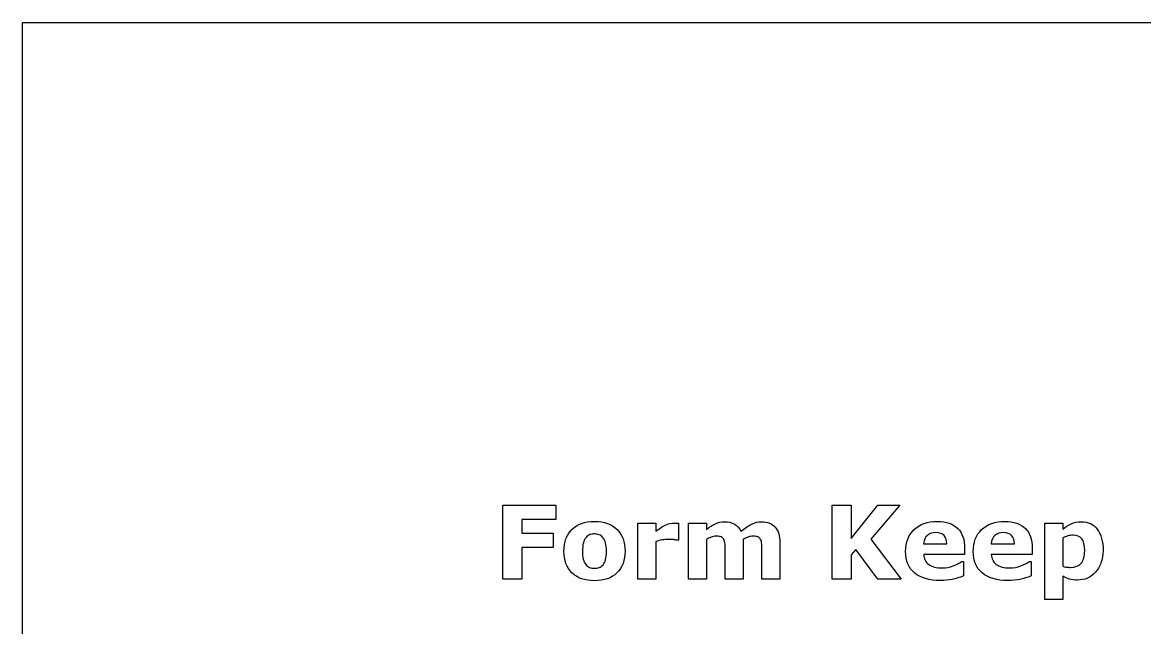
# Model space of a CAD drawing. Extents: x -200 to 143, y 0 to 151.
# Drawn here: x 0 to 70, y 113.3 to 151 of the extents above; entities that cross this region are included whole.
import ezdxf

# ---------------------------------------------------------------- set-up
doc = ezdxf.new("R2010")
doc.units = 0
doc.layers.add('Layer_1', color=7, linetype='CONTINUOUS')

msp = doc.modelspace()

# ---------------------------------------------------------------- linework, layer by layer
at = {"layer": 'Layer_1', "color": 5}
for p, q in [((0.000002, 12.689136), (0.000002, 151.000027)), ((0.000002, 151.000027), (142.999999, 151.000027))]:
    msp.add_line(p, q, dxfattribs=at)
at = {"layer": 'Layer_1', "color": 7}
for p, q in [((29.968992, 116.277439), (29.968992, 120.894211)), ((29.968992, 120.894211), (33.277316, 120.894211)), ((33.277316, 120.894211), (33.277316, 120.001243)), ((50.519674, 116.277439), (50.519674, 120.894211)), ((50.519674, 120.894211), (51.710299, 120.894211)), ((51.710299, 120.894211), (51.710299, 118.804418)), ((51.710299, 118.804418), (53.359812, 120.894211)), ((54.739571, 120.894211), (52.935031, 118.757907)), ((53.359812, 120.894211), (54.739571, 120.894211)), ((33.277316, 120.001243), (31.153416, 120.001243)), ((31.153416, 120.001243), (31.153416, 119.142382)), ((33.277316, 120.001243), (33.277316, 120.001243)), ((38.402585, 116.277425), (38.402585, 119.759384)), ((38.402585, 119.759384), (39.518796, 119.759384)), ((39.518796, 119.759384), (39.518796, 119.247786)), ((40.926461, 119.759367), (40.926461, 118.695866)), ((41.565195, 116.277439), (41.565195, 119.759398)), ((41.565195, 119.759398), (42.681404, 119.759398)), ((42.681404, 119.759398), (42.681404, 119.374924)), ((63.790184, 114.999997), (63.790184, 119.759398)), ((63.790184, 119.759398), (64.906392, 119.759398)), ((64.906392, 119.759398), (64.906392, 119.39663)), ((31.153416, 119.142382), (33.122286, 119.142382)), ((33.122286, 119.142382), (33.122286, 118.249411)), ((39.518796, 118.609066), (39.518796, 116.277425)), ((40.926461, 118.695897), (40.827243, 118.695897)), ((40.926461, 118.695866), (40.926461, 118.695897)), ((42.681404, 118.745507), (42.681404, 116.277439)), ((44.969625, 118.745507), (44.969625, 116.277439)), ((44.969647, 118.745507), (44.969625, 118.745507)), ((47.257868, 118.543969), (47.257868, 116.277439)), ((52.935031, 118.757907), (54.82949, 116.277439)), ((56.227853, 118.466454), (57.675828, 118.466454)), ((57.675828, 118.466454), (57.675828, 118.466454)), ((60.444651, 118.466454), (61.892623, 118.466454)), ((61.892623, 118.466454), (61.892623, 118.466454)), ((64.906392, 118.82612), (64.906392, 117.074291)), ((33.122286, 118.249411), (31.153416, 118.249411)), ((31.153416, 118.249411), (31.153416, 116.277439)), ((37.596434, 118.016868), (37.596434, 118.016868)), ((43.847213, 116.277439), (43.847213, 118.016868)), ((46.135457, 116.277439), (46.135457, 118.016868)), ((51.989352, 118.125388), (51.710299, 117.787424)), ((51.710299, 117.787424), (51.710299, 116.277439)), ((53.369114, 116.277439), (51.989352, 118.125388)), ((58.785836, 117.812229), (56.230955, 117.812229)), ((58.785836, 118.202903), (58.785836, 117.812229)), ((58.785836, 117.812229), (58.785836, 117.812229)), ((63.002634, 117.812229), (60.44775, 117.812229)), ((63.002634, 118.202903), (63.002634, 117.812229)), ((63.002634, 117.812229), (63.002634, 117.812229)), ((66.273751, 118.044785), (66.273751, 118.044774)), ((67.424069, 118.066477), (67.424069, 118.066477)), ((36.222872, 117.170407), (36.222872, 117.170407)), ((58.596702, 117.368846), (58.720725, 117.368846)), ((58.720725, 117.368846), (58.720725, 116.472777)), ((62.813497, 117.368846), (62.937523, 117.368846)), ((62.937523, 117.368846), (62.937523, 116.472777)), ((31.153416, 116.277439), (29.968992, 116.277439)), ((39.518796, 116.277425), (38.402585, 116.277425)), ((42.681404, 116.277439), (41.565195, 116.277439)), ((44.969625, 116.277439), (43.847213, 116.277439)), ((47.257868, 116.277439), (46.135457, 116.277439)), ((51.710299, 116.277439), (50.519674, 116.277439)), ((54.82949, 116.277439), (53.369114, 116.277439)), ((54.82949, 116.277439), (54.82949, 116.277439)), ((64.906392, 116.451071), (64.906392, 114.999997)), ((64.906392, 114.999997), (63.790184, 114.999997))]:
    msp.add_line(p, q, dxfattribs=at)
for points in [[(34.285007, 119.374924), (34.621938, 119.703587), (35.090125, 119.867918), (35.689571, 119.867918)], [(35.689571, 119.867918), (36.297286, 119.867918), (36.766508, 119.702554), (37.097239, 119.371825)], [(40.160617, 119.666367), (40.342519, 119.736646), (40.50995, 119.771785), (40.662911, 119.771785)], [(40.662911, 119.771785), (40.702185, 119.771785), (40.746627, 119.77075), (40.796238, 119.768681)], [(40.796238, 119.768681), (40.845847, 119.766611), (40.889255, 119.763507), (40.926461, 119.759367)], [(42.681404, 119.374924), (42.87364, 119.525819), (43.057609, 119.643641), (43.233309, 119.728391)], [(43.233309, 119.728391), (43.409009, 119.81314), (43.603313, 119.855515), (43.816219, 119.855515)], [(43.816219, 119.855515), (44.045662, 119.855515), (44.248234, 119.803839), (44.423934, 119.700487)], [(45.487435, 119.694284), (45.698275, 119.801771), (45.904982, 119.855515), (46.107553, 119.855515)], [(46.107553, 119.855515), (46.483757, 119.855515), (46.769011, 119.74286), (46.963313, 119.517551)], [(55.62944, 119.362523), (55.982907, 119.699453), (56.466598, 119.867918), (57.080514, 119.867918)], [(57.080514, 119.867918), (57.646889, 119.867918), (58.072703, 119.724258), (58.357956, 119.436937)], [(59.846238, 119.362523), (60.199705, 119.699453), (60.683396, 119.867918), (61.297312, 119.867918)], [(61.297312, 119.867918), (61.863685, 119.867918), (62.289499, 119.724258), (62.574754, 119.436937)], [(64.906392, 119.39663), (65.077959, 119.533054), (65.252625, 119.643641), (65.430392, 119.728391)], [(65.430392, 119.728391), (65.610225, 119.81314), (65.816932, 119.855515), (66.05051, 119.855515)], [(66.05051, 119.855515), (66.484592, 119.855515), (66.821522, 119.696352), (67.0613, 119.378026)], [(33.782711, 118.016868), (33.782711, 118.593578), (33.950143, 119.046263), (34.285007, 119.374924)], [(35.401219, 119.046262), (35.318535, 119.017323), (35.238953, 118.959446), (35.162473, 118.872631)], [(35.689571, 119.089671), (35.582086, 119.089671), (35.485968, 119.075201), (35.401219, 119.046262)], [(35.99033, 119.03696), (35.897311, 119.072101), (35.797058, 119.089671), (35.689571, 119.089671)], [(36.229076, 118.857128), (36.162928, 118.941876), (36.083346, 119.00182), (35.99033, 119.03696)], [(37.097239, 119.371825), (37.430035, 119.041095), (37.596434, 118.589442), (37.596434, 118.016868)], [(39.518796, 119.247786), (39.764775, 119.458627), (39.978716, 119.598153), (40.160617, 119.666367)], [(44.423934, 119.700487), (44.599634, 119.599201), (44.737093, 119.44934), (44.836311, 119.250902)], [(44.836311, 119.250902), (45.059555, 119.439003), (45.276596, 119.586797), (45.487435, 119.694284)], [(46.963313, 119.517551), (47.159683, 119.292242), (47.257868, 118.967714), (47.257868, 118.543969)], [(55.102339, 117.998264), (55.102339, 118.572906), (55.27804, 119.027659), (55.62944, 119.362523)], [(56.990598, 119.170285), (56.775624, 119.170285), (56.598891, 119.114474), (56.460398, 119.002854)], [(57.502194, 118.993552), (57.392641, 119.111374), (57.222109, 119.170285), (56.990598, 119.170285)], [(58.357956, 119.436937), (58.64321, 119.151684), (58.785836, 118.740339), (58.785836, 118.202903)], [(59.319137, 117.998264), (59.319137, 118.572906), (59.494838, 119.027659), (59.846238, 119.362523)], [(61.207393, 119.170285), (60.992421, 119.170285), (60.815688, 119.114474), (60.677194, 119.002854)], [(61.718992, 118.993552), (61.609437, 119.111374), (61.438904, 119.170285), (61.207393, 119.170285)], [(62.574754, 119.436937), (62.860007, 119.151684), (63.002634, 118.740339), (63.002634, 118.202903)], [(67.0613, 119.378026), (67.303146, 119.059698), (67.424069, 118.622515), (67.424069, 118.066477)], [(34.998141, 118.540867), (34.958867, 118.400307), (34.93923, 118.223574), (34.93923, 118.010668)], [(35.162473, 118.872631), (35.09426, 118.792015), (35.039483, 118.681427), (34.998141, 118.540867)], [(36.384103, 118.525365), (36.346897, 118.663857), (36.295221, 118.774445), (36.229076, 118.857128)], [(36.439915, 118.010668), (36.439915, 118.215305), (36.421311, 118.386871), (36.384103, 118.525365)], [(39.912569, 118.714485), (39.790614, 118.693815), (39.659356, 118.658675), (39.518796, 118.609066)], [(40.334249, 118.745492), (40.175087, 118.745492), (40.034527, 118.735156), (39.912569, 118.714485)], [(40.597799, 118.733103), (40.49238, 118.741363), (40.40453, 118.745492), (40.334249, 118.745492)], [(40.827243, 118.695897), (40.7797, 118.712436), (40.703219, 118.724837), (40.597799, 118.733103)], [(42.960457, 118.885032), (42.857105, 118.841624), (42.764087, 118.795116), (42.681404, 118.745507)], [(43.279819, 118.953245), (43.170264, 118.953245), (43.06381, 118.930507), (42.960457, 118.885032)], [(43.596077, 118.900534), (43.521663, 118.935674), (43.416244, 118.953245), (43.279819, 118.953245)], [(43.76661, 118.739303), (43.729402, 118.813718), (43.672558, 118.867461), (43.596077, 118.900534)], [(43.834823, 118.44785), (43.826564, 118.567739), (43.803826, 118.664891), (43.76661, 118.739303)], [(43.847213, 118.016868), (43.847213, 118.186367), (43.843083, 118.330027), (43.834823, 118.44785)], [(45.29521, 118.903636), (45.206327, 118.872631), (45.097806, 118.819921), (44.969647, 118.745507)], [(45.568063, 118.953245), (45.475044, 118.953245), (45.384093, 118.936708), (45.29521, 118.903636)], [(45.890521, 118.900534), (45.814041, 118.935674), (45.706555, 118.953245), (45.568063, 118.953245)], [(46.057955, 118.739303), (46.022815, 118.813718), (45.967004, 118.867461), (45.890521, 118.900534)], [(46.123067, 118.450951), (46.116858, 118.568773), (46.095154, 118.664891), (46.057955, 118.739303)], [(46.135457, 118.016868), (46.135457, 118.188435), (46.131327, 118.333129), (46.123067, 118.450951)], [(56.460398, 119.002854), (56.321904, 118.891233), (56.244389, 118.712433), (56.227853, 118.466454)], [(57.675828, 118.466454), (57.669619, 118.70003), (57.611741, 118.875729), (57.502194, 118.993552)], [(60.677194, 119.002854), (60.538701, 118.891233), (60.461187, 118.712433), (60.444651, 118.466454)], [(61.892623, 118.466454), (61.886414, 118.70003), (61.828537, 118.875729), (61.718992, 118.993552)], [(65.225755, 118.962547), (65.114132, 118.931542), (65.007678, 118.886066), (64.906392, 118.82612)], [(65.551315, 119.012156), (65.445896, 119.012156), (65.337376, 118.995619), (65.225755, 118.962547)], [(66.100119, 118.782712), (65.984365, 118.935674), (65.80143, 119.012156), (65.551315, 119.012156)], [(66.273751, 118.044774), (66.273751, 118.383772), (66.215873, 118.629751), (66.100119, 118.782712)], [(34.281906, 116.661911), (33.949109, 116.992641), (33.782711, 117.444294), (33.782711, 118.016868)], [(34.93923, 118.010668), (34.93923, 117.820499), (34.9568, 117.655134), (34.99194, 117.514575)], [(36.384103, 117.489767), (36.421311, 117.615858), (36.439915, 117.789492), (36.439915, 118.010668)], [(37.596434, 118.016868), (37.596434, 117.444294), (37.429002, 116.992641), (37.094137, 116.661911)], [(55.660445, 116.65571), (55.288375, 116.969903), (55.102339, 117.41742), (55.102339, 117.998264)], [(56.230955, 117.812229), (56.247493, 117.539378), (56.350845, 117.330605), (56.541012, 117.18591)], [(59.877243, 116.65571), (59.505173, 116.969903), (59.319137, 117.41742), (59.319137, 117.998264)], [(60.44775, 117.812229), (60.464288, 117.539378), (60.567641, 117.330605), (60.75781, 117.18591)], [(66.05671, 117.263436), (66.201404, 117.437069), (66.273751, 117.697519), (66.273751, 118.044785)], [(67.424069, 118.066477), (67.424069, 117.779156), (67.379627, 117.517673), (67.290744, 117.282029)], [(34.99194, 117.514575), (35.027081, 117.376081), (35.078757, 117.264459), (35.146971, 117.179709)], [(35.146971, 117.179709), (35.213116, 117.099094), (35.291664, 117.040182), (35.382615, 117.002976)], [(35.382615, 117.002976), (35.475632, 116.96577), (35.581051, 116.947167), (35.698873, 116.947167)], [(35.698873, 116.947167), (35.800159, 116.947167), (35.896277, 116.963703), (35.987228, 116.996776)], [(35.987228, 116.996776), (36.080247, 117.031916), (36.158795, 117.089793), (36.222872, 117.170407)], [(36.222872, 117.170407), (36.295219, 117.25929), (36.348963, 117.365744), (36.384103, 117.489767)], [(56.541012, 117.18591), (56.733249, 117.041216), (57.015403, 116.96887), (57.387473, 116.96887)], [(57.387473, 116.96887), (57.623117, 116.96887), (57.851527, 117.011244), (58.072703, 117.095994)], [(58.072703, 117.095994), (58.293877, 117.180743), (58.468543, 117.271694), (58.596702, 117.368846)], [(60.75781, 117.18591), (60.950047, 117.041216), (61.2322, 116.96887), (61.604268, 116.96887)], [(61.604268, 116.96887), (61.839914, 116.96887), (62.068324, 117.011244), (62.289498, 117.095994)], [(62.289498, 117.095994), (62.510674, 117.180743), (62.68534, 117.271694), (62.813497, 117.368846)], [(64.906392, 117.074291), (64.980807, 117.045352), (65.060389, 117.026748), (65.145138, 117.018479)], [(65.145138, 117.018479), (65.229888, 117.010219), (65.313603, 117.006089), (65.396285, 117.006089)], [(65.396285, 117.006089), (65.691875, 117.006089), (65.912017, 117.091871), (66.05671, 117.263436)], [(67.290744, 117.282029), (67.203927, 117.046385), (67.089205, 116.852081), (66.94658, 116.699119)], [(35.689571, 116.168919), (35.085992, 116.168919), (34.61677, 116.33325), (34.281906, 116.661911)], [(37.094137, 116.661911), (36.761341, 116.33325), (36.293152, 116.168919), (35.689571, 116.168919)], [(57.266549, 116.184422), (56.567884, 116.184422), (56.032516, 116.341518), (55.660445, 116.65571)], [(58.007589, 116.252635), (57.784347, 116.207159), (57.537334, 116.184422), (57.266549, 116.184422)], [(58.720725, 116.472777), (58.468544, 116.371491), (58.230832, 116.29811), (58.007589, 116.252635)], [(61.483347, 116.184422), (60.784682, 116.184422), (60.249314, 116.341518), (59.877243, 116.65571)], [(62.224387, 116.252635), (62.001145, 116.207159), (61.754132, 116.184422), (61.483347, 116.184422)], [(62.937523, 116.472777), (62.68534, 116.371491), (62.447628, 116.29811), (62.224387, 116.252635)], [(65.331173, 116.274338), (65.192681, 116.315679), (65.051088, 116.374591), (64.906392, 116.451071)], [(65.836569, 116.209226), (65.638131, 116.209226), (65.469666, 116.23093), (65.331173, 116.274338)], [(66.441185, 116.333249), (66.253082, 116.250567), (66.051543, 116.209226), (65.836569, 116.209226)], [(66.94658, 116.699119), (66.797751, 116.537889), (66.629286, 116.415932), (66.441185, 116.333249)]]:
    msp.add_open_spline(points, degree=3, dxfattribs=at)

doc.saveas('drawing.dxf')
